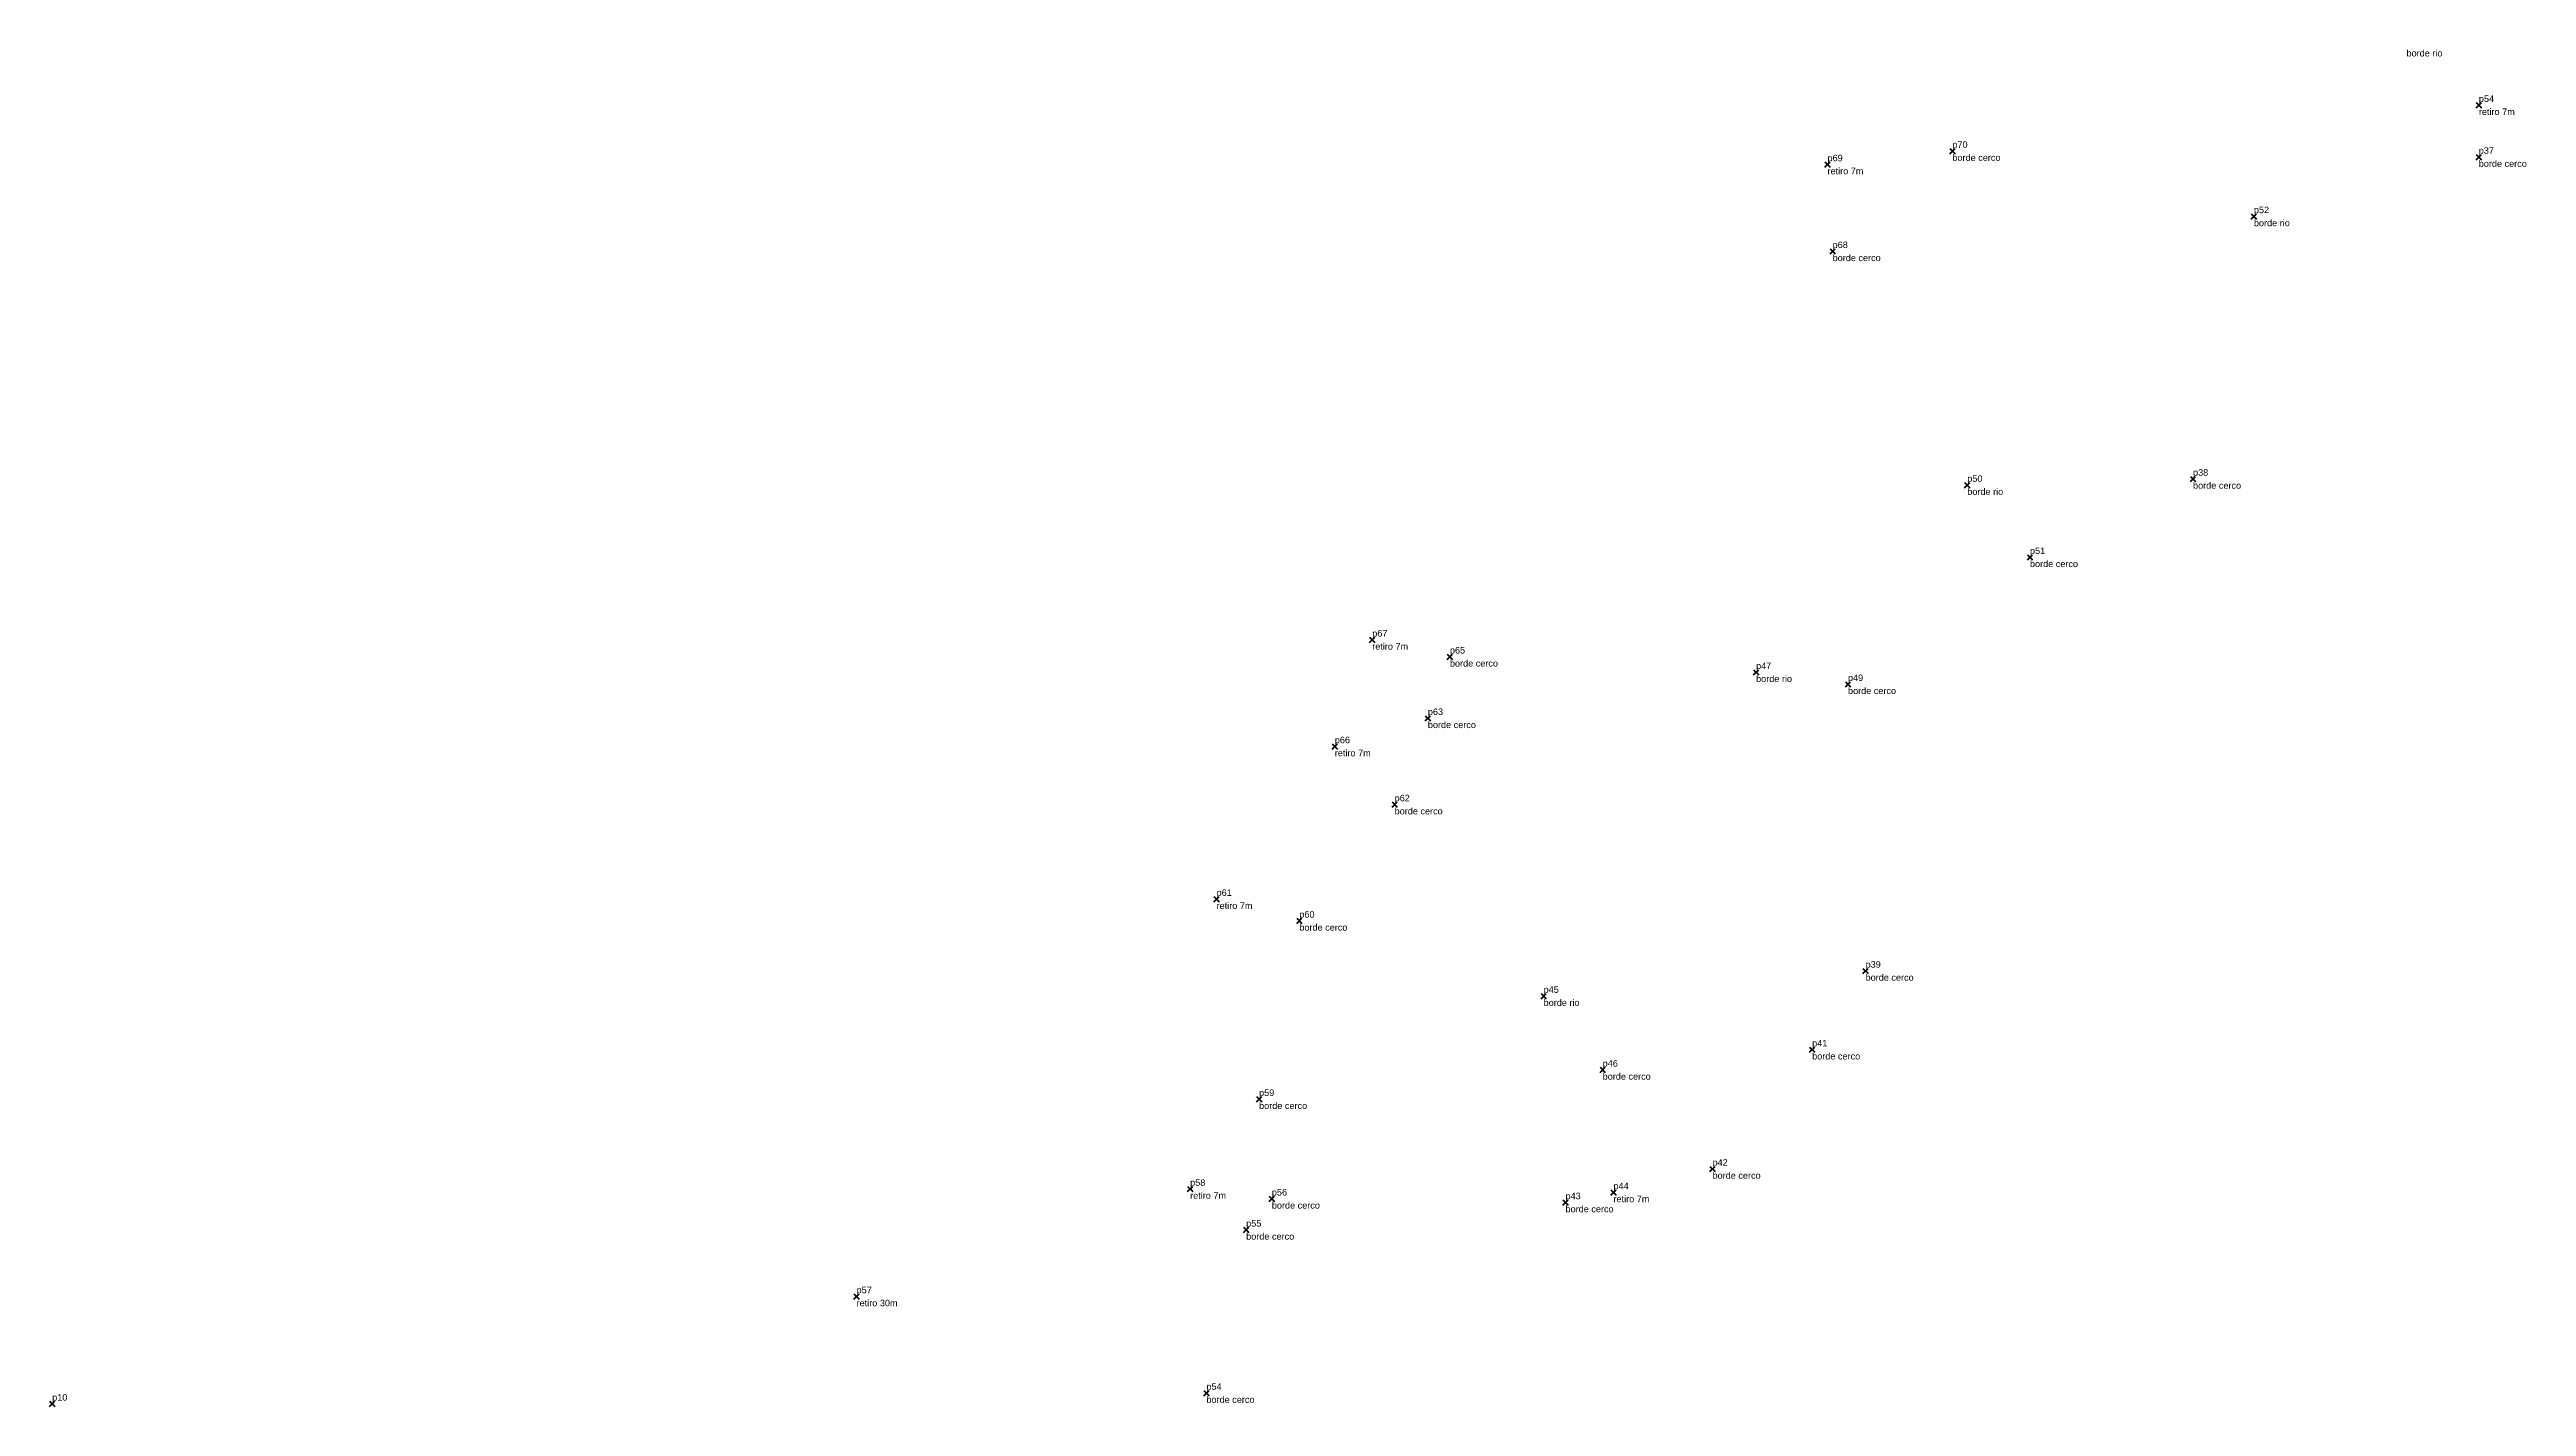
# Model space of a CAD drawing. Header units: millimetres. Extents: x 571580 to 572639, y 1294987 to 1295846.
# Drawn here: x 572414.4 to 572604.5, y 1295090.8 to 1295194.9 of the extents above; entities that cross this region are included whole.
import ezdxf

# ---------------------------------------------------------------- set-up
doc = ezdxf.new("R2010")
doc.units = ezdxf.units.MM
doc.header["$PDMODE"] = 3
doc.header["$PDSIZE"] = 0.2
for name, color, linetype, lineweight in [('borde cerco', 174, 'CONTINUOUS', 100), ('borde rio', 174, 'CONTINUOUS', 100), ('punto', 174, 'CONTINUOUS', 100), ('retiro 30m', 174, 'CONTINUOUS', 100), ('retiro 7m', 174, 'CONTINUOUS', 100)]:
    doc.layers.add(name, color=color, linetype=linetype, lineweight=lineweight)
doc.styles.get("Standard").update_dxf_attribs({"font": 'arial.ttf', "width": 0.65})

msp = doc.modelspace()

# ---------------------------------------------------------------- linework, layer by layer
at = {"layer": 'borde cerco'}
for p in [(572560.42, 1295187.07, 68.76), (572600.8, 1295186.61, 67.56), (572551.23, 1295179.38, 68.01), (572578.88, 1295161.92, 68.11), (572566.37, 1295155.91, 66.84), (572521.87, 1295148.28, 69.82), (572552.41, 1295146.17, 66.12), (572520.18, 1295143.56, 69.26), (572517.63, 1295136.94, 68.5), (572510.32, 1295128.02, 71.07), (572553.76, 1295124.18, 68), (572549.66, 1295118.14, 68.78), (572533.59, 1295116.59, 66.38), (572507.23, 1295114.34, 72.42), (572542.02, 1295108.99, 68.67), (572508.21, 1295106.7, 71.6), (572530.74, 1295106.42, 66.21), (572506.24, 1295104.32, 74.33), (572503.19, 1295091.8, 74.1)]:
    msp.add_point(p, dxfattribs=at)
at = {"layer": 'borde rio'}
for p in [(572583.55, 1295182.06, 65.37), (572561.56, 1295161.45, 65.38), (572545.36, 1295147.09, 65.43), (572529.06, 1295122.25, 65.49)]:
    msp.add_point(p, dxfattribs=at)
at = {"layer": 'punto'}
msp.add_point((572414.64, 1295090.97, 65.2), dxfattribs=at)
at = {"layer": 'retiro 30m'}
msp.add_point((572476.35, 1295099.21, 74.73), dxfattribs=at)
at = {"layer": 'retiro 7m'}
for p in [(572600.81, 1295190.59, 66.31), (572550.84, 1295186.04, 70.75), (572515.91, 1295149.58, 71.54), (572513.04, 1295141.4, 71.49), (572503.97, 1295129.69, 72.98), (572501.94, 1295107.45, 73.95), (572534.42, 1295107.19, 67.19)]:
    msp.add_point(p, dxfattribs=at)

# ---------------------------------------------------------------- texts
at = {"layer": 'borde cerco'}
for s, p in [('p70', (572560.42, 1295187.32)), ('borde cerco', (572560.42, 1295186.32)), ('p37', (572600.8, 1295186.86)), ('borde cerco', (572600.8, 1295185.86)), ('p68', (572551.23, 1295179.63)), ('borde cerco', (572551.23, 1295178.63)), ('p38', (572578.88, 1295162.17)), ('borde cerco', (572578.88, 1295161.17)), ('p51', (572566.37, 1295156.16)), ('borde cerco', (572566.37, 1295155.16)), ('p65', (572521.87, 1295148.53)), ('borde cerco', (572521.87, 1295147.53)), ('p49', (572552.41, 1295146.42)), ('p63', (572520.18, 1295143.81)), ('borde cerco', (572552.41, 1295145.42)), ('borde cerco', (572520.18, 1295142.81)), ('p62', (572517.63, 1295137.19)), ('borde cerco', (572517.63, 1295136.19)), ('p60', (572510.32, 1295128.27)), ('borde cerco', (572510.32, 1295127.27)), ('p39', (572553.76, 1295124.43)), ('borde cerco', (572553.76, 1295123.43)), ('p41', (572549.66, 1295118.39)), ('borde cerco', (572549.66, 1295117.39)), ('p46', (572533.59, 1295116.84)), ('borde cerco', (572533.59, 1295115.84)), ('p59', (572507.23, 1295114.59)), ('borde cerco', (572507.23, 1295113.59)), ('p42', (572542.02, 1295109.24)), ('borde cerco', (572542.02, 1295108.24)), ('p56', (572508.21, 1295106.95)), ('borde cerco', (572508.21, 1295105.95)), ('p43', (572530.74, 1295106.67)), ('borde cerco', (572530.74, 1295105.67)), ('p55', (572506.24, 1295104.57)), ('borde cerco', (572506.24, 1295103.57)), ('p54', (572503.19, 1295092.05)), ('borde cerco', (572503.19, 1295091.05))]:
    msp.add_text(s, height=0.5, dxfattribs=at).set_placement(p)
at = {"layer": 'borde rio'}
for s, p in [('borde rio', (572595.26, 1295194.33)), ('p52', (572583.55, 1295182.31)), ('borde rio', (572583.55, 1295181.31)), ('p50', (572561.56, 1295161.7)), ('borde rio', (572561.56, 1295160.7)), ('p47', (572545.36, 1295147.34)), ('borde rio', (572545.36, 1295146.34)), ('p45', (572529.06, 1295122.5)), ('borde rio', (572529.06, 1295121.5))]:
    msp.add_text(s, height=0.5, dxfattribs=at).set_placement(p)
at = {"layer": 'punto'}
msp.add_text('p10', height=0.5, dxfattribs=at).set_placement((572414.64, 1295091.22))
at = {"layer": 'retiro 30m'}
for s, p in [('p57', (572476.35, 1295099.46)), ('retiro 30m', (572476.35, 1295098.46))]:
    msp.add_text(s, height=0.5, dxfattribs=at).set_placement(p)
at = {"layer": 'retiro 7m'}
for s, p in [('p54', (572600.81, 1295190.84)), ('retiro 7m', (572600.81, 1295189.84)), ('p69', (572550.84, 1295186.29)), ('retiro 7m', (572550.84, 1295185.29)), ('p67', (572515.91, 1295149.83)), ('retiro 7m', (572515.91, 1295148.83)), ('p66', (572513.04, 1295141.65)), ('retiro 7m', (572513.04, 1295140.65)), ('p61', (572503.97, 1295129.94)), ('retiro 7m', (572503.97, 1295128.94)), ('p58', (572501.94, 1295107.7)), ('retiro 7m', (572501.94, 1295106.7)), ('p44', (572534.42, 1295107.44)), ('retiro 7m', (572534.42, 1295106.44))]:
    msp.add_text(s, height=0.5, dxfattribs=at).set_placement(p)

doc.saveas('drawing.dxf')
